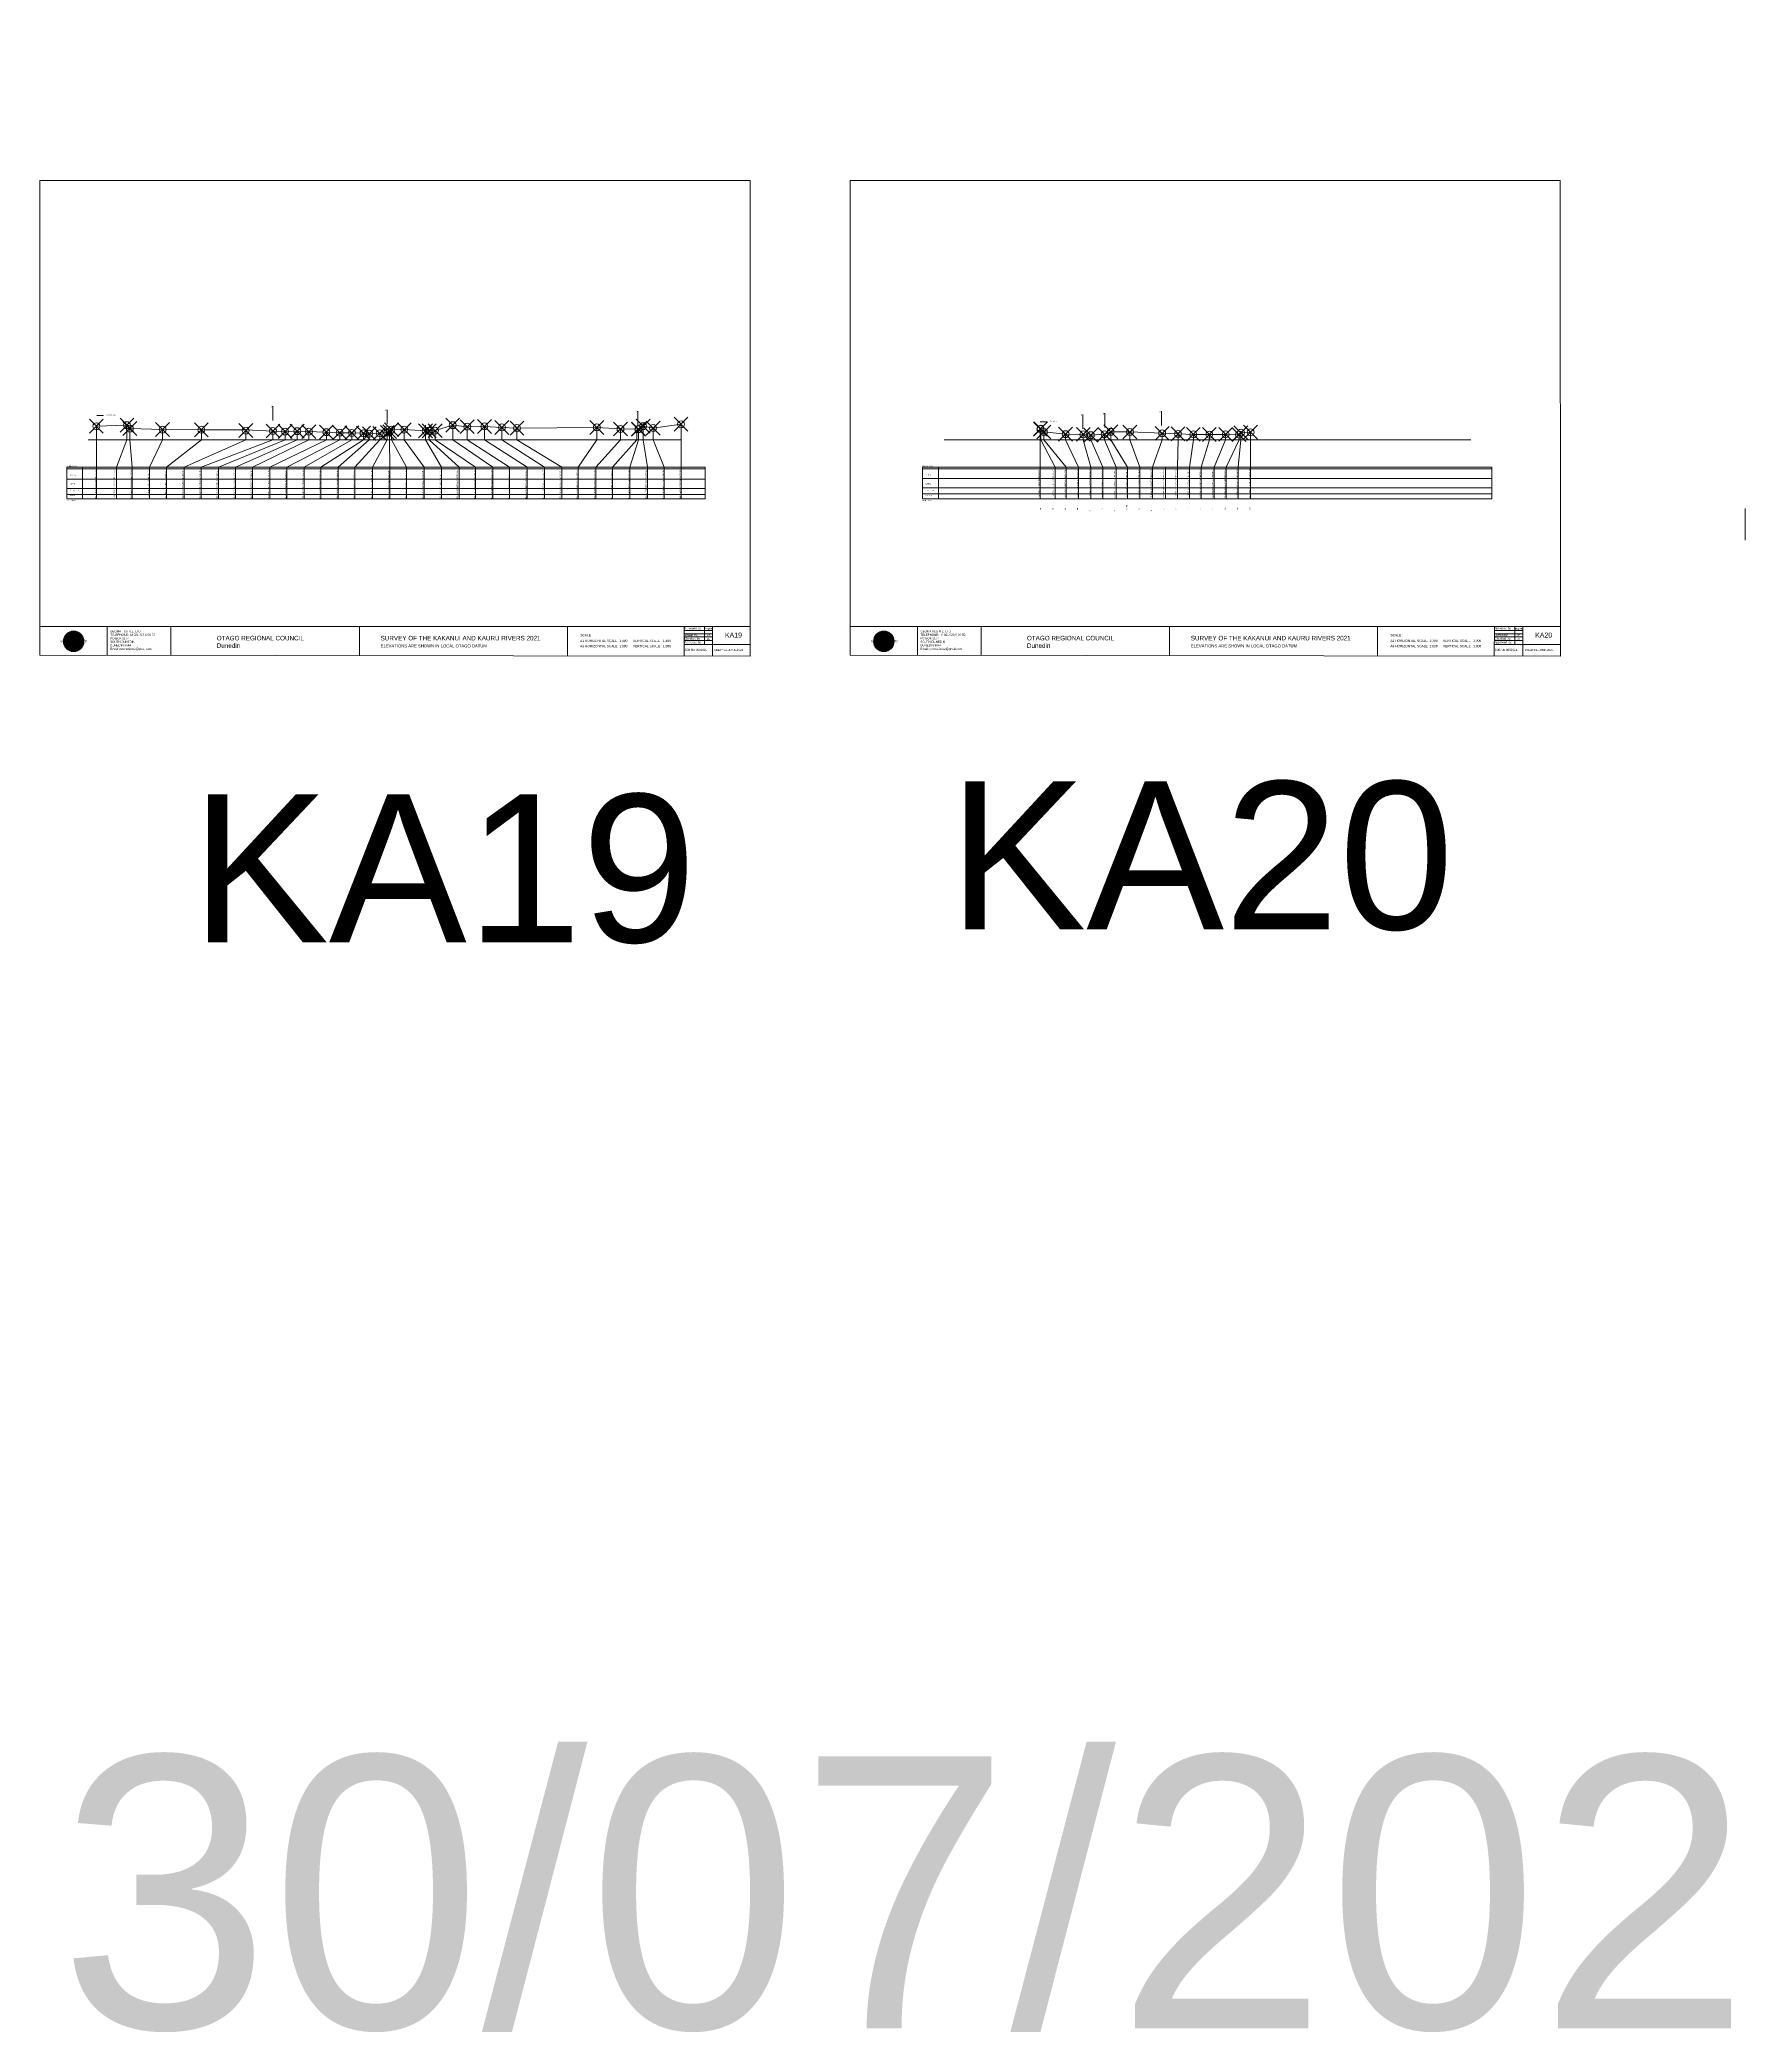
# Model space of a CAD drawing. Header units: millimetres. Extents: x -3661490 to 7275745, y -592557 to 466037.
# Drawn here: x -1772402 to -1034542, y -547390 to 314873 of the extents above; entities that cross this region are included whole.
import ezdxf

# ---------------------------------------------------------------- set-up
doc = ezdxf.new("R2010")
doc.units = ezdxf.units.MM
doc.header["$PDMODE"] = 35
doc.header["$PDSIZE"] = 3000
doc.layers.get('0').update_dxf_attribs({"lineweight": 0})
doc.layers.add('geo', color=7, linetype='Continuous', lineweight=0)
doc.layers.add('TITLE_BLOCK', color=7, linetype='Continuous')
doc.styles.get("Standard").update_dxf_attribs({"font": 'arial.ttf'})

# ---------------------------------------------------------------- blocks, each defined once
blk = doc.blocks.new('Geomatics_Circle_SPT')
at = {"layer": 'geo', "color": 2, "linetype": 'Continuous', "lineweight": 0}
for p, q in [((0, 25.2), (-25.2, 0)), ((-24.7, 4.9), (-4.9, 24.7)), ((-24.7, -4.9), (4.9, 24.7)), ((4.9, -24.7), (-24.7, 4.9)), ((-24.7, 0), (0, -24.7)), ((-9.7, 23.3), (-23.3, 9.6)), ((9.7, 23.3), (-23.3, -9.7)), ((-23.3, 9.7), (9.7, -23.3)), ((-21, 14), (-14, 21)), ((-21, -14), (14, 21)), ((14, -21), (-21, 14)), ((0, 0), (-17.8, 17.8)), ((0, 0), (-17.8, -17.8)), ((-14, 21), (21, -14)), ((21, 14), (-14, -21)), ((23.3, -9.7), (-9.7, 23.3)), ((-9.7, -23.3), (23.3, 9.7)), ((-4.9, 24.7), (24.7, -4.9)), ((24.7, 4.9), (-4.9, -24.7)), ((25.2, 0), (0, 25.2)), ((0, 0), (17.8, 17.8)), ((0, 0), (17.8, -17.8)), ((0, -24.8), (25.2, 0)), ((4.9, 24.7), (24.7, 4.9)), ((23.3, 9.7), (9.7, 23.3)), ((14, 21), (21, 14)), ((17.8, 18.1), (17.8, 18.1)), ((-4.9, -24.7), (-24.7, -4.9)), ((-23.3, -9.7), (-9.7, -23.3)), ((-14, -21), (-21, -14)), ((-17.8, -17.8), (-17.8, -17.8)), ((24.7, -4.9), (4.9, -24.7)), ((4.9, -24.7), (4.9, -24.7)), ((9.7, -23.3), (23.3, -9.7)), ((21, -14), (14, -21)), ((18.1, -17.8), (18.1, -17.8))]:
    blk.add_line(p, q, dxfattribs=at)
at = {"layer": 'geo', "color": 1, "linetype": 'Continuous', "lineweight": 0}
for p, q in [((-25.2, 0), (9.7, 23.3)), ((-25.2, 0), (-9.6, 23.3)), ((-25.2, 0), (23.3, 9.7)), ((-25.2, 0), (-23.3, 9.7)), ((-23.3, -9.7), (-25.2, 0)), ((-9.6, -23.3), (-25.2, 0)), ((9.7, -23.3), (-25.2, 0)), ((-4.9, 24.8), (-24.7, -4.9)), ((4.9, 24.7), (-24.7, 4.9)), ((14, 21), (-24.7, -4.9)), ((-14, 21), (-24.7, 4.9)), ((21, 14), (-24.7, 4.9)), ((-21, 14), (-24.7, -4.9)), ((0, 0), (-24.7, 4.9)), ((-24.7, 4.9), (-21, -14)), ((-24.7, 4.9), (-4.9, -24.7)), ((-24.7, 4.9), (14, -21)), ((-24.7, 4.9), (-24.7, 4.9)), ((0, 0), (-24.7, -4.9)), ((-23.3, 9.7), (0, 25.2)), ((-23.3, -9.6), (0, 25.2)), ((-23.3, -9.6), (17.8, 17.8)), ((-23.3, 9.7), (-17.8, 17.9)), ((-23.3, -9.6), (-17.8, 17.9)), ((-23.3, 9.7), (17.8, 17.8)), ((-17.8, -17.8), (-23.3, 9.7)), ((0, -25.2), (-23.3, 9.7)), ((-23.3, 9.7), (17.8, -17.8)), ((-23.3, 9.7), (25.2, 0)), ((-23.3, 9.4), (-23.3, 9.4)), ((-23.3, -9.7), (25.2, 0)), ((4.9, 24.8), (-21, -14)), ((-4.9, 24.7), (-21, 14)), ((14, 21), (-21, 14)), ((-14, 21), (-21, -14)), ((0, 0), (-21, 14)), ((-21, 14), (-14, -21)), ((-21, 14), (4.9, -24.7)), ((-21, 14), (-21, 14)), ((24.7, 4.9), (-21, 14)), ((0, 0), (-21, -14)), ((-17.9, 17.6), (-17.9, 17.6)), ((-17.8, 17.8), (9.7, 23.3)), ((-17.8, 17.8), (-9.6, 23.3)), ((-17.8, -17.8), (9.7, 23.3)), ((-17.8, -17.8), (-9.7, 23.3)), ((-9.7, -23.3), (-17.8, 17.8)), ((-17.8, 17.8), (9.7, -23.3)), ((-17.8, 17.8), (23.3, -9.6)), ((-17.8, 17.8), (23.3, 9.7)), ((-17.8, -17.8), (23.3, 9.7)), ((4.9, 24.7), (-14, 21)), ((-4.9, 24.7), (-14, -20.9)), ((0, 0), (-14, 21)), ((-14, 21), (-4.9, -24.7)), ((-14, 21), (-14, 21)), ((24.7, -4.9), (-14, 21)), ((21, 14), (-14, 21)), ((-14, -21), (24.7, 4.9)), ((0, 0), (-14, -21)), ((-9.8, 23.1), (-9.8, 23.1)), ((-9.7, 23.3), (0, 25.2)), ((-9.7, 23.3), (0, -25.2)), ((-9.7, -23.3), (0, 25.2)), ((-9.6, 23.3), (17.8, -17.8)), ((-9.6, 23.3), (25.2, 0)), ((-9.6, 23.3), (17.8, 17.8)), ((-9.6, -23.3), (17.8, 17.9)), ((25.2, 0), (-9.6, -23.3)), ((0, 0), (-4.9, 24.7)), ((-4.9, 24.7), (-4.9, 24.7)), ((21, -14), (-4.9, 24.7)), ((24.8, 4.9), (-4.9, 24.7)), ((14, 21), (-4.9, 24.7)), ((-4.9, -24.7), (21, 14)), ((0, 0), (-4.9, -24.7)), ((-0.2, 25.1), (-0.2, 25.1)), ((0, 25.2), (9.7, -23.3)), ((0, 25.2), (23.3, -9.7)), ((0, 25.2), (23.3, 9.7)), ((0, 25.2), (9.7, 23.3)), ((0, 0), (4.9, 24.7)), ((0, -25.2), (9.7, 23.3)), ((0, 0), (14, 21)), ((0, 0), (21, 14)), ((23.3, 9.7), (0, -25.2)), ((0, 0), (24.8, 4.9)), ((0, 0), (4.9, -24.7)), ((0, 0), (14, -21)), ((0, 0), (21, -14)), ((0, 0), (24.8, -4.9)), ((21, 14), (4.9, 24.8)), ((14, -21), (4.9, 24.7)), ((24.7, -4.9), (4.9, 24.7)), ((4.9, 24.7), (4.9, 24.7)), ((4.9, -24.7), (14, 21)), ((4.9, -24.7), (24.7, 4.9)), ((9.4, 23.3), (9.4, 23.3)), ((9.7, 23.3), (17.8, -17.8)), ((9.7, 23.3), (25.2, 0)), ((9.7, 23.3), (17.8, 17.9)), ((17.8, 17.8), (9.7, -23.3)), ((25.2, 0), (9.7, -23.3)), ((21, -14), (14, 21)), ((24.7, 4.9), (14, 21)), ((14, 21), (14, 21)), ((14, -21), (21, 14)), ((17.6, 17.9), (17.6, 17.9)), ((17.8, 17.8), (23.3, -9.7)), ((17.8, 17.8), (23.3, 9.7)), ((23.3, 9.7), (17.8, -17.8)), ((24.7, -4.9), (21, 14)), ((21, 14), (21, 14)), ((21, -14), (24.7, 4.9)), ((23.1, 9.8), (23.1, 9.8)), ((23.3, 9.7), (25.2, 0)), ((25.2, 0), (23.3, -9.6)), ((24.7, 4.9), (24.7, 4.9)), ((25.1, 0.2), (25.1, 0.2)), ((-25.2, 0), (23.3, -9.7)), ((-25.1, -0.2), (-25.1, -0.2)), ((-24.7, -4.9), (-24.7, -4.9)), ((-24.7, -4.9), (-14, -21)), ((-24.7, -4.9), (4.9, -24.7)), ((-24.7, -4.9), (21, -14)), ((-17.8, -17.8), (-23.3, -9.7)), ((0, -25.2), (-23.3, -9.6)), ((17.8, -17.8), (-23.3, -9.6)), ((-23.1, -9.8), (-23.1, -9.8)), ((-21, -14), (24.7, -4.9)), ((-21, -14), (-21, -14)), ((-21, -14), (-4.9, -24.7)), ((-21, -14), (14, -21)), ((23.3, -9.7), (-17.8, -17.8)), ((-9.6, -23.3), (-17.8, -17.8)), ((9.7, -23.3), (-17.8, -17.8)), ((-17.6, -17.9), (-17.6, -17.9)), ((-14, -21), (21, -14)), ((-14, -21), (-14, -21)), ((-14, -21), (4.9, -24.7)), ((17.8, -17.8), (-9.7, -23.3)), ((0, -25.2), (-9.7, -23.3)), ((-9.4, -23.3), (-9.4, -23.3)), ((-4.9, -24.7), (24.7, -4.9)), ((-4.9, -24.7), (14, -21)), ((-4.9, -24.7), (-4.9, -24.7)), ((23.3, -9.6), (0, -25.2)), ((9.7, -23.3), (0, -25.2)), ((0.2, -25.1), (0.2, -25.1)), ((4.9, -24.7), (21, -14)), ((4.9, -24.7), (4.9, -24.7)), ((17.8, -17.8), (9.7, -23.3)), ((9.8, -23.1), (9.8, -23.1)), ((14, -21), (24.7, -4.9)), ((14, -21), (14, -21)), ((23.3, -9.6), (17.8, -17.8)), ((17.9, -17.6), (17.9, -17.6)), ((21, -14), (21, -14)), ((23.3, -9.4), (23.3, -9.4)), ((24.7, -4.9), (24.7, -4.9))]:
    blk.add_line(p, q, dxfattribs=at)
at = {"layer": 'geo', "color": 114, "linetype": 'Continuous', "lineweight": 0}
for p, q in [((17.9, 17.8), (-25.2, 0)), ((-24.7, 4.9), (14, 21)), ((-24.7, -4.9), (21, 14)), ((-14, -21), (-24.7, 4.9)), ((9.7, 23.3), (-23.3, 9.7)), ((0, 0), (-23.3, 9.7)), ((-23.3, 9.7), (-9.7, -23.3)), ((0, 0), (-23.3, -9.7)), ((-4.9, -24.7), (-21, 14)), ((-20.9, 14), (4.9, 24.7)), ((24.8, 4.9), (-20.9, -14)), ((0, 25.2), (-17.8, 17.8)), ((-17.8, 17.8), (0, -25.2)), ((-14, 21), (-4.9, 24.7)), ((4.9, -24.7), (-14, 21)), ((0, 0), (-9.7, 23.3)), ((0, 0), (-9.7, -23.3)), ((-4.9, 24.7), (14, -21)), ((17.8, -17.8), (0, 25.2)), ((0, 0), (9.7, 23.3)), ((0, 0), (23.3, 9.7)), ((0, 0), (9.7, -23.3)), ((0, 0), (23.3, -9.7)), ((4.9, 24.7), (21, -14)), ((23.3, -9.7), (9.7, 23.3)), ((14, 21), (24.7, -4.9)), ((25.2, 0), (17.8, 17.8)), ((21, 14), (24.7, 4.9)), ((-25.2, 0), (-17.8, -17.8)), ((-21, -14), (-24.7, -4.9)), ((-17.8, -17.8), (25.2, 0)), ((24.8, -4.9), (-14, -21)), ((-9.6, -23.3), (23.3, -9.7)), ((21, -14), (-4.9, -24.8)), ((0, -25.2), (17.9, -17.8)), ((14, -21), (4.9, -24.8))]:
    blk.add_line(p, q, dxfattribs=at)
at = {"layer": 'geo', "color": 250, "linetype": 'Continuous', "lineweight": 0}
for p, q in [((0, 0), (-25.2, 0)), ((24.7, 4.9), (-24.7, 4.9)), ((-24.7, 4.9), (-24.7, -4.9)), ((-23.3, 9.7), (23.3, 9.7)), ((-23.3, 9.7), (-23.3, 9.7)), ((-23.3, -9.7), (-23.3, 9.7)), ((21, 14), (-21, 14)), ((-21, 14), (-21, -14)), ((-17.8, 17.8), (17.8, 17.8)), ((-17.8, -17.8), (-17.8, 17.8)), ((-14, 21), (-14, 21)), ((14, 21), (-14, 21)), ((-14, 20.9), (-14, -21)), ((-9.7, 23.3), (9.7, 23.3)), ((-9.7, -23.3), (-9.7, 23.3)), ((-4.9, 24.7), (4.9, 24.7)), ((-4.9, 24.7), (-4.9, -24.7)), ((0, 0), (0, 25.2)), ((0, 0), (0, -25.2)), ((0, 0), (25.2, 0)), ((4.9, 24.7), (4.9, -24.7)), ((9.7, -23.3), (9.7, 23.3)), ((14, 21), (14, -21)), ((17.8, -17.8), (17.8, 17.8)), ((21, 14), (21, 14)), ((21, -14), (21, 14)), ((23.3, 9.7), (23.3, -9.7)), ((24.7, 4.9), (24.7, 4.9)), ((24.7, -4.9), (24.7, 4.9)), ((-24.7, -4.9), (24.7, -4.9)), ((23.3, -9.7), (-23.3, -9.7)), ((-21, -14), (21, -14)), ((17.8, -17.8), (-17.8, -17.8)), ((-14, -21), (14, -21)), ((9.7, -23.3), (-9.7, -23.3)), ((-4.9, -24.7), (4.9, -24.7))]:
    blk.add_line(p, q, dxfattribs=at)
blk = doc.blocks.new('GeomaticsNZ TITLE BLOCK')
at = {"color": 7, "linetype": 'Continuous', "lineweight": 0}
for p, q in [((0, 94.9), (0, 1579.2)), ((0, 1579.2), (2363.4, 1579.2)), ((2363.4, 1579.2), (2364, 94.9)), ((2364, 94.9), (0, 94.9)), ((0, 94.9), (0, 0)), ((15.9, 94.9), (2364, 94.9)), ((224.3, 95.2), (224.3, -0.3)), ((2364, 94.9), (382.6, 94.9)), ((435.8, 95.2), (435.8, -0.7)), ((1063.4, 94.9), (1063.4, -2.4)), ((1755.4, 94.9), (1755.4, -2.6)), ((2143.9, 94.9), (2143.7, -3)), ((2143.9, 81.9), (2238.6, 81.7)), ((2143.9, 71), (2238.6, 71)), ((2211.5, 94.9), (2211.5, 36.1)), ((2238.6, 94.8), (2238.6, -3.2)), ((2364, -3.5), (2364, 94.9)), ((0, 0), (2364, -3.5)), ((2143.6, 60.4), (2238.6, 60.4)), ((2143.8, 48.6), (2238.6, 48.6)), ((2143.8, 35.4), (2364, 35.3))]:
    blk.add_line(p, q, dxfattribs=at)
at = {"color": 7, "linetype": 'Continuous', "lineweight": 0, "xscale": 1.36, "yscale": 1.36, "zscale": 1.36}
blk.add_blockref('Geomatics_Circle_SPT', (112.4, 45.7), dxfattribs=at)
at = {"color": 7, "linetype": 'Continuous', "lineweight": 0}
for s, p in [('PK&RR', (2213.2, 84.8)), ('ST', (2220.3, 63.6)), ('PK', (2220.4, 50.6))]:
    blk.add_text(s, height=5, dxfattribs=at).set_placement(p)
at = {"color": 7, "linetype": 'Continuous', "lineweight": 0, "attachment_point": 1}
for s, width, heights, insert, char_height in [('{\\C256;GEOMATICS N.Z. LTD                   \\PTELEPHONE:  M 021 023 6 00 55;\\PPO BOX 2177\\PSOUTH DUNEDIN\\PDUNEDIN 9044\\PEmail: geomaticsnz@gmail.com}', 3535.727, [94.7], (234, 82.7), 7), ('{\\C256;Surveyed by:}', 3535.727, [0], (2144.7, 92.4), 7), ('{\\C256;Drawn by:}', 3535.727, [0], (2145.8, 70.4), 7), ('{\\C256;Geomatics N.Z. LTD                   }', 125.079, [15.8], (68.8, 49.9), 7), ('{\\C256;OTAGO REGIONAL COUNCIL\\PDunedin}', 3535.727, [0], (588.6, 64), 15), ('{\\C256;SURVEY OF THE KAKANUI AND KAURU RIVERS 2021}', 3535.727, [0], (1133.8, 64), 15), ('{\\C256;ELEVATIONS ARE SHOWN IN LOCAL OTAGO DATUM}', 3535.727, [0], (1134.1, 35.4), 10), ('{\\C256;Approved by:}', 3535.727, [0], (2144.7, 45.9), 7), ('{\\C256;Checked by:}', 3535.727, [0], (2144.7, 58.6), 7), ('{\\C256;JOB No 0032021}', 3535.727, [0], (2145.3, 20.8), 7), ('{\\C256;Drawn:16-JUNE-2021}', 3535.727, [0], (2244.7, 20.7), 7)]:
    blk.add_mtext_dynamic_manual_height_columns(s, width=width, gutter_width=159, heights=heights, dxfattribs=dict(at, insert=insert, char_height=char_height))
blk = doc.blocks.new('REVDATE')
at = {"color": 40, "true_color": 0xf8d731, "flags": 8}
for tag in ['USER', 'REVDATE', 'FNAME']:
    blk.add_attdef(tag, (0, 0), '', height=4.95, dxfattribs=at)

msp = doc.modelspace()

# ---------------------------------------------------------------- linework, layer by layer
at = {"color": 7, "lineweight": 0}
for p, q in [((-1671560, 150199), (-1671560, 156378)), ((-1622068, 148616), (-1622068, 154795)), ((-1513659, 148052), (-1513659, 154231)), ((-1321142, 146539), (-1321142, 152718)), ((-1311579, 147152), (-1311579, 153331)), ((-1287037, 147922), (-1287037, 154101)), ((-1390505, 130000), (-1390505, 129453)), ((-1383603, 130000), (-1383603, 116176)), ((-1144192, 130000), (-1144192, 116176)), ((-1034542, 112003), (-1034542, 111456))]:
    msp.add_line(p, q, dxfattribs=at)
at = {"lineweight": 0}
for p, q in [((-1747957, 147641), (-1747957, 116176)), ((-1734708, 148101), (-1734708, 141703)), ((-1733480, 146631), (-1733480, 141703)), ((-1605519, 148101), (-1605519, 141703)), ((-1593763, 148117), (-1593763, 141703)), ((-1587482, 147457), (-1587482, 141703)), ((-1580028, 147567), (-1580028, 141703)), ((-1572475, 147137), (-1572475, 141703)), ((-1565954, 146846), (-1565954, 141703)), ((-1531413, 147135), (-1531413, 141703)), ((-1511375, 147675), (-1511375, 141703)), ((-1507064, 146835), (-1507064, 141703)), ((-1494959, 148515), (-1494959, 116176)), ((-1751474, 141703), (-1494959, 141703)), ((-1734708, 141703), (-1739217, 130000)), ((-1733480, 141703), (-1732453, 130000)), ((-1719317, 141703), (-1724959, 130000)), ((-1719317, 146190), (-1719317, 141703)), ((-1702518, 141703), (-1717539, 130000)), ((-1683309, 141703), (-1710008, 130000)), ((-1671545, 141703), (-1702573, 130000)), ((-1702518, 146110), (-1702518, 141703)), ((-1666293, 141703), (-1695096, 130000)), ((-1661031, 141703), (-1687803, 130000)), ((-1683309, 145769), (-1683309, 141703)), ((-1655992, 141703), (-1680456, 130000)), ((-1648439, 141703), (-1672855, 130000)), ((-1671545, 145579), (-1671545, 141703)), ((-1671545, 145579), (-1671545, 141703)), ((-1666293, 145349), (-1666293, 141703)), ((-1642646, 141703), (-1665560, 130000)), ((-1661031, 145509), (-1661031, 141703)), ((-1637377, 141703), (-1658032, 130000)), ((-1655992, 145299), (-1655992, 141703)), ((-1632375, 141703), (-1650802, 130000)), ((-1648439, 145068), (-1648439, 141703)), ((-1629845, 141703), (-1643397, 130000)), ((-1642646, 144838), (-1642646, 141703)), ((-1637377, 144758), (-1637377, 141703)), ((-1625352, 141703), (-1636079, 130000)), ((-1632375, 144618), (-1632375, 141703)), ((-1629845, 144438), (-1629845, 141703)), ((-1622062, 141703), (-1628527, 130000)), ((-1625352, 144588), (-1625352, 141703)), ((-1622062, 144908), (-1622062, 141703)), ((-1621068, 145278), (-1621068, 141703)), ((-1621068, 141703), (-1620999, 130000)), ((-1620269, 146138), (-1620269, 141703)), ((-1620269, 141703), (-1613717, 130000)), ((-1614709, 146178), (-1614709, 141703)), ((-1614709, 141703), (-1606045, 130000)), ((-1605519, 141703), (-1598558, 130000)), ((-1603983, 145647), (-1603983, 141703)), ((-1603983, 141703), (-1591022, 130000)), ((-1601389, 145748), (-1601389, 141703)), ((-1601389, 141703), (-1583921, 130000)), ((-1593763, 141703), (-1576414, 130000)), ((-1587482, 141703), (-1569167, 130000)), ((-1580028, 141703), (-1561522, 130000)), ((-1572475, 141703), (-1554028, 130000)), ((-1565954, 141703), (-1546564, 130000)), ((-1531413, 141703), (-1539450, 130000)), ((-1521156, 141703), (-1531885, 130000)), ((-1514096, 141703), (-1524573, 130000)), ((-1521156, 146455), (-1521156, 141703)), ((-1513365, 141703), (-1517175, 130000)), ((-1513365, 146295), (-1513365, 141703)), ((-1511375, 141703), (-1509543, 130000)), ((-1507064, 141703), (-1502238, 130000)), ((-1339523, 146406), (-1339523, 116176)), ((-1339336, 146565), (-1339336, 141703)), ((-1760797, 130000), (-1484499, 130000)), ((-1760797, 130000), (-1760797, 129453)), ((-1760797, 129453), (-1760797, 116303)), ((-1753895, 130000), (-1753895, 116176)), ((-1739217, 116176), (-1739217, 130000)), ((-1732453, 116176), (-1732453, 130000)), ((-1724959, 116176), (-1724959, 130000)), ((-1717539, 116176), (-1717539, 130000)), ((-1710008, 116176), (-1710008, 130000)), ((-1702573, 130000), (-1702573, 116176)), ((-1695096, 116176), (-1695096, 130000)), ((-1687803, 116176), (-1687803, 130000)), ((-1680456, 116176), (-1680456, 130000)), ((-1672855, 116176), (-1672855, 130000)), ((-1665560, 116176), (-1665560, 130000)), ((-1658032, 116176), (-1658032, 130000)), ((-1650802, 116176), (-1650802, 130000)), ((-1643397, 116176), (-1643397, 130000)), ((-1636079, 116176), (-1636079, 130000)), ((-1628527, 116176), (-1628527, 130000)), ((-1620999, 116176), (-1620999, 130000)), ((-1613717, 116176), (-1613717, 130000)), ((-1606045, 116176), (-1606045, 130000)), ((-1598558, 116176), (-1598558, 130000)), ((-1591022, 116176), (-1591022, 130000)), ((-1583921, 116176), (-1583921, 130000)), ((-1576414, 116176), (-1576414, 130000)), ((-1569167, 116176), (-1569167, 130000)), ((-1561522, 116176), (-1561522, 130000)), ((-1554028, 116176), (-1554028, 130000)), ((-1546564, 116176), (-1546564, 130000)), ((-1539450, 116176), (-1539450, 130000)), ((-1531885, 116176), (-1531885, 130000)), ((-1524573, 116176), (-1524573, 130000)), ((-1517175, 116176), (-1517175, 130000)), ((-1509543, 116176), (-1509543, 130000)), ((-1502238, 116176), (-1502238, 130000)), ((-1484499, 130000), (-1484499, 116176)), ((-1306703, 116176), (-1306703, 130000)), ((-1290958, 116176), (-1290958, 130000)), ((-1760797, 129154), (-1484499, 129154)), ((-1760797, 124744), (-1484499, 124744)), ((-1760797, 120725), (-1484499, 120725)), ((-1760797, 118054), (-1484499, 118054)), ((-1760797, 116176), (-1484499, 116176))]:
    msp.add_line(p, q, dxfattribs=at)
at = {"color": 1, "lineweight": 0}
for p, q in [((-1747724, 152223), (-1744818, 152223)), ((-1339540, 149584), (-1336633, 149584))]:
    msp.add_line(p, q, dxfattribs=at)
for p, q in [((-1381182, 141703), (-1153236, 141703)), ((-1339336, 141703), (-1333135, 130000)), ((-1337980, 145155), (-1337980, 141703)), ((-1337980, 141703), (-1328347, 130000)), ((-1328581, 144215), (-1328581, 141703)), ((-1328581, 141703), (-1323016, 130000)), ((-1320922, 144115), (-1320922, 141703)), ((-1317650, 143775), (-1317650, 141703)), ((-1317650, 141703), (-1312479, 130000)), ((-1311695, 144144), (-1311695, 141703)), ((-1311695, 141703), (-1306703, 130000)), ((-1309026, 145214), (-1309026, 141703)), ((-1309026, 141703), (-1301726, 130000)), ((-1300764, 145154), (-1300764, 141703)), ((-1300764, 141703), (-1296453, 130000)), ((-1286785, 141703), (-1290958, 130000)), ((-1286785, 144593), (-1286785, 141703)), ((-1279917, 141703), (-1280216, 130000)), ((-1279917, 144343), (-1279917, 141703)), ((-1273296, 141703), (-1275026, 130000)), ((-1273296, 144133), (-1273296, 141703)), ((-1266359, 141703), (-1269846, 130000)), ((-1266359, 144033), (-1266359, 141703)), ((-1259329, 141703), (-1264267, 130000)), ((-1259329, 144112), (-1259329, 141703)), ((-1253525, 141703), (-1259108, 130000)), ((-1252727, 141703), (-1253865, 130000)), ((-1253525, 143992), (-1253525, 141703)), ((-1252727, 144862), (-1252727, 141703)), ((-1248544, 145042), (-1248544, 116176)), ((-1248544, 145042), (-1248544, 136899)), ((-1390505, 130000), (-1144192, 130000)), ((-1333135, 116176), (-1333135, 130000)), ((-1328347, 116176), (-1328347, 130000)), ((-1323016, 116176), (-1323016, 130000)), ((-1317684, 116176), (-1317684, 130000)), ((-1312479, 116176), (-1312479, 130000)), ((-1301726, 116176), (-1301726, 130000)), ((-1296453, 116176), (-1296453, 130000)), ((-1285406, 116176), (-1285406, 130000)), ((-1280216, 116176), (-1280216, 130000)), ((-1275026, 116176), (-1275026, 130000)), ((-1269846, 116176), (-1269846, 130000)), ((-1264267, 116176), (-1264267, 130000)), ((-1259108, 116176), (-1259108, 130000)), ((-1253865, 116176), (-1253865, 130000)), ((-1390505, 129154), (-1144192, 129154)), ((-1390505, 125031), (-1144192, 125031)), ((-1390505, 120970), (-1144192, 120970)), ((-1390505, 118366), (-1144192, 118366)), ((-1390505, 116176), (-1144192, 116176))]:
    msp.add_line(p, q)
at = {"color": 7, "lineweight": 0, "transparency": 33554687}
for p, q in [((-1390505, 129453), (-1390505, 116303)), ((-1034542, 111456), (-1034542, 98305))]:
    msp.add_line(p, q, dxfattribs=at)
at = {"color": 1}
for points in [[(-1747957, 147641), (-1734708, 148101), (-1733480, 146631), (-1719317, 146190), (-1702518, 146110), (-1683309, 146110), (-1671545, 145579), (-1666293, 145349), (-1661031, 145509), (-1655992, 145299), (-1642646, 144838), (-1637377, 144758), (-1632375, 144618), (-1629845, 144438), (-1625352, 144588), (-1622062, 144908), (-1621068, 145278), (-1620269, 146138), (-1614709, 146178), (-1605519, 145637), (-1603983, 145647), (-1601389, 145748), (-1593763, 148117), (-1587482, 147457), (-1580028, 147567), (-1572475, 147137), (-1565954, 146846), (-1531413, 147135), (-1521156, 146455), (-1513395, 146425), (-1513365, 146295), (-1511375, 147675), (-1507064, 146835), (-1494959, 148515)], [(-1339523, 146406), (-1339336, 146565), (-1337980, 145155), (-1328581, 144215), (-1320922, 144115), (-1317650, 143775), (-1311695, 144144), (-1309026, 145214), (-1300764, 145154), (-1286785, 144593), (-1279917, 144343), (-1273296, 144133), (-1266359, 144033), (-1259329, 144112), (-1253525, 143992), (-1252727, 144862), (-1248544, 145042)]]:
    msp.add_lwpolyline(points, dxfattribs=at)
at = {"lineweight": 0}
msp.add_lwpolyline([(-1513395, 146425), (-1514096, 145724), (-1514096, 141703)], dxfattribs=at)
msp.add_lwpolyline([(-1320922, 144115), (-1320922, 141703), (-1317684, 130000)])
for p in [(-1747957, 147641), (-1734708, 148101), (-1733480, 146631), (-1719317, 146190), (-1702518, 146110), (-1683309, 145769), (-1671545, 145579), (-1666293, 145349), (-1661031, 145509), (-1655992, 145299), (-1648439, 145068), (-1642646, 144838), (-1637377, 144758), (-1632375, 144618), (-1629845, 144438), (-1625352, 144588), (-1622062, 144908), (-1621068, 145278), (-1620269, 146138), (-1614709, 146178), (-1605519, 145637), (-1603983, 145647), (-1601389, 145748), (-1593763, 148117), (-1587482, 147457), (-1580028, 147567), (-1572475, 147137), (-1565954, 146846), (-1531413, 147135), (-1521156, 146455), (-1513395, 146425), (-1513365, 146295), (-1511375, 147675), (-1507064, 146835), (-1494959, 148515), (-1339523, 146406), (-1339336, 146565), (-1337980, 145155), (-1328581, 144215), (-1311695, 144144), (-1309026, 145214), (-1300764, 145154), (-1286785, 144593), (-1279917, 144343)]:
    msp.add_point(p, dxfattribs=at)
for p in [(-1320922, 144115), (-1317650, 143775), (-1273296, 144133), (-1266359, 144033), (-1259329, 144112), (-1253525, 143992), (-1252727, 144862), (-1248544, 145042)]:
    msp.add_point(p)

# ---------------------------------------------------------------- block references
at = {"lineweight": 0, "xscale": 130.037656131007, "yscale": 130.037656131007, "zscale": 130.037656131007}
msp.add_blockref('GeomaticsNZ TITLE BLOCK', (-1772402, 48603), dxfattribs=at)
at = {"color": 7, "lineweight": 0, "xscale": 130.037656131007, "yscale": 130.037656131007, "zscale": 130.037656131007}
msp.add_blockref('GeomaticsNZ TITLE BLOCK', (-1421840, 48603), dxfattribs=at)
at = {"layer": 'TITLE_BLOCK', "color": 3}
ref = msp.add_blockref('REVDATE', (-3674984, -557036), dxfattribs=dict(at, xscale=23790.37058310957, yscale=23790.37058310957, zscale=23790.37058310957))
ref.add_attrib('REVDATE', '30/07/2021 7:58 AM', (-1764128, -545718), dxfattribs={"color": 40, "true_color": 0xf8d731, "height": 117762.33})

# ---------------------------------------------------------------- texts
at = {"color": 7, "lineweight": 0, "transparency": 33554687}
for s, height, p in [('Ground Level', 473.07, (-1743532, 152223)), ('Ground Level', 473.07, (-1335348, 149584)), ('DATUM 130.00', 473.07, (-1390572, 130136)), ('Easting', 473.1, (-1389130, 122528)), ('Northing', 473.1, (-1389061, 126387)), ('Section KA18', 473.07, (-1390572, 115258)), ('Ground Level', 473.07, (-1389113, 119739)), ('Chainage', 473.1, (-1389110, 117414))]:
    msp.add_text(s, height=height, dxfattribs=at).set_placement(p)
at = {"lineweight": 0}
for s, height, p in [('DATUM 130.00', 473.07, (-1760864, 130136)), ('Easting', 473.1, (-1759422, 122528)), ('Northing', 473.1, (-1759353, 126387)), ('Section KA19', 473.07, (-1760864, 115258)), ('Ground Level', 473.07, (-1759405, 119739)), ('Chainage', 473.1, (-1759403, 117414))]:
    msp.add_text(s, height=height, dxfattribs=at).set_placement(p)
for s, height, p in [('-43.1  147.64  1428056.54  5005279.23', 500, (-1748059, 116154)), ('-29.9  148.10  1428044.87  5005272.95', 500, (-1740030, 116154)), ('-28.7  146.63  1428043.85  5005272.26', 500, (-1732605, 116154)), ('-14.5  146.19  1428031.56  5005265.22', 500, (-1725181, 116154)), ('  2.3  146.11  1428016.95  5005256.93', 500, (-1717756, 116155)), (' 21.5  145.77  1428000.34  5005247.28', 500, (-1710331, 116155)), (' 33.3  145.58  1427990.03  5005241.61', 500, (-1702906, 116146)), (' 38.5  145.35  1427985.45  5005239.04', 500, (-1695481, 116146)), (' 43.8  145.51  1427981.03  5005236.17', 500, (-1688056, 116167)), (' 48.8  145.30  1427976.54  5005233.87', 500, (-1680631, 116167)), (' 56.4  145.07  1427969.91  5005230.25', 500, (-1673206, 116147)), (' 62.2  144.84  1427964.90  5005227.34', 500, (-1665782, 116149)), (' 67.5  144.76  1427960.42  5005224.56', 500, (-1658357, 116149)), (' 72.5  144.62  1427956.18  5005221.90', 500, (-1650932, 116143)), (' 75.0  144.44  1427953.98  5005220.65', 500, (-1643508, 116143)), (' 79.5  144.59  1427949.84  5005218.84', 500, (-1636083, 116143)), (' 82.8  144.91  1427947.05  5005217.09', 500, (-1628658, 116147)), (' 83.8  145.28  1427946.10  5005216.75', 500, (-1621234, 116147)), (' 84.6  146.14  1427945.47  5005216.24', 500, (-1613809, 116147)), (' 90.1  146.18  1427939.61  5005215.35', 500, (-1606384, 116147)), (' 99.3  145.64  1427930.90  5005212.16', 500, (-1598959, 116147)), (' 100.8 145.65  1427931.20  5005208.39', 500, (-1591534, 116100)), (' 103.4 145.75  1427935.08  5005197.53', 500, (-1584110, 116100)), (' 111.1 148.12  1427921.59  5005204.64', 500, (-1576685, 116100)), (' 117.3 147.46  1427915.80  5005202.14', 500, (-1569260, 116100)), (' 124.8 147.57  1427907.38  5005202.17', 500, (-1561835, 116100)), (' 132.4 147.14  1427904.74  5005191.20', 500, (-1554410, 116100)), (' 138.9 146.85  1427897.90  5005190.02', 500, (-1546985, 116100)), (' 173.4 147.14  1427865.33  5005177.63', 500, (-1539561, 116100)), (' 183.7 146.46  1427854.92  5005175.45', 500, (-1532136, 116100)), (' 191.4 146.43  1427847.38  5005173.18', 500, (-1524711, 116100)), (' 191.5 146.30  1427847.42  5005173.03', 500, (-1517286, 116100)), (' 193.5 147.68  1427845.70  5005172.02', 500, (-1509861, 116100)), (' 197.8 146.84  1427842.96  5005167.88', 500, (-1502436, 116100)), (' 209.9 148.52  1427836.79  5005153.86', 500, (-1495012, 116155)), ('  4.7  146.41  1428057.39  5005113.00', 500, (-1339834, 116676)), ('  4.9  146.57  1428055.10  5005115.44', 500, (-1333737, 116676)), ('  6.2  145.16  1428053.64  5005115.59', 500, (-1328426, 116660)), (' 26.5  143.78  1428033.84  5005110.98', 500, (-1312492, 116665)), (' 32.5  144.14  1428028.04  5005109.63', 500, (-1307180, 116657)), (' 35.2  145.21  1428025.37  5005109.33', 500, (-1301869, 116657)), (' 43.4  145.15  1428017.41  5005107.08', 500, (-1296558, 116676)), (' 57.4  144.59  1428003.76  5005104.06', 500, (-1291246, 116657)), (' 64.3  144.34  1427997.06  5005102.55', 500, (-1285935, 116660)), (' 70.9  144.13  1427990.60  5005101.10', 500, (-1280624, 116653)), ('    SH', 473.1, (-1339160, 110633)), ('    TB', 473.1, (-1333836, 110647)), ('    BB', 473.1, (-1328520, 110614)), ('     SH', 473.1, (-1312548, 110633)), ('     SH-TB', 473.1, (-1301900, 110633)), ('     SH', 473.1, (-1296568, 110633)), ('     SH', 473.1, (-1285920, 110633)), ('     SH', 473.1, (-1280588, 110633)), (' W', 473.1, (-1307224, 110655)), (' W', 473.1, (-1291244, 110655))]:
    msp.add_text(s, height=height, rotation=90, dxfattribs=at).set_placement(p)
for s, height, p in [(' 15.6  144.22  1428044.52  5005113.32', 500, (-1323115, 116613)), (' 23.3  144.12  1428036.99  5005111.88', 500, (-1317803, 116665)), (' 77.8  144.03  1427983.92  5005099.20', 500, (-1275312, 116653)), (' 84.9  144.11  1427976.99  5005097.96', 500, (-1270001, 116658)), (' 90.7  143.99  1427971.51  5005095.91', 500, (-1264690, 116657)), (' 91.5  144.86  1427971.43  5005093.01', 500, (-1259378, 116657)), (' 95.6  145.04  1427967.07  5005093.13', 500, (-1254067, 116657)), ('100.8  148.47  1427961.43  5005094.39', 500, (-1248756, 116613)), ('    SH', 473.1, (-1323196, 110633)), ('     SH', 473.1, (-1275256, 110633)), ('     SH', 473.1, (-1269924, 110633)), ('     SH', 473.1, (-1264592, 110633)), ('     TB', 473.1, (-1259268, 110647)), ('     TB', 473.1, (-1253952, 110647)), ('     TB', 473.1, (-1248636, 110647)), (' W', 473.1, (-1317872, 110655))]:
    msp.add_text(s, height=height, rotation=90).set_placement(p)
at = {"color": 7, "lineweight": 0}
for s, height, p in [('A1 HORIZONTAL SCALE  1:400      VERTICAL SCALE   1:400 ', 1005.54, (-1538640, 54313)), ('A3 HORIZONTAL SCALE  1:800      VERTICAL SCALE   1:800', 1005.54, (-1538640, 51989)), ('SCALE :  ', 1005.5, (-1538540, 56707)), ('KA19', 2154.7, (-1475971, 56181)), ('A1 HORIZONTAL SCALE  1:300      VERTICAL SCALE   1:300 ', 1005.54, (-1188078, 54313)), ('A3 HORIZONTAL SCALE  1:800      VERTICAL SCALE   1:800', 1005.54, (-1188078, 51989)), ('SCALE :  ', 1005.5, (-1187978, 56707)), ('KA20', 2154.7, (-1125409, 56181)), ('KA20', 63997, (-1379251, -70093)), ('KA19', 63997, (-1706959, -75657))]:
    msp.add_text(s, height=height, dxfattribs=at).set_placement(p)
at = {"color": 7, "lineweight": 0, "char_height": 500, "attachment_point": 1, "rotation": 90}
for insert in [(-1672348, 155836), (-1622856, 154253), (-1514447, 153689), (-1321930, 152176), (-1312367, 152789), (-1287824, 153559)]:
    msp.add_mtext_dynamic_manual_height_columns('W', width=4277.93, gutter_width=12.5, heights=[0], dxfattribs=dict(at, insert=insert))

doc.saveas('drawing.dxf')
